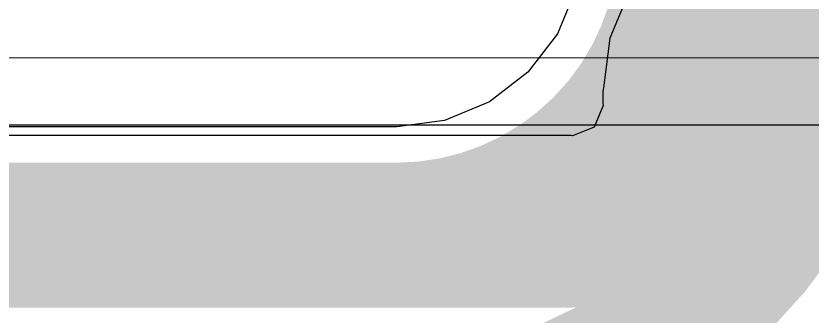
# Model space of a CAD drawing. Header units: inches. Extents: x -0.2 to 17.4, y -0.2 to 2.6.
# Drawn here: x 0.8163 to 0.9335, y 0.8308 to 0.8749 of the extents above; entities that cross this region are included whole.
import ezdxf

# ---------------------------------------------------------------- set-up
doc = ezdxf.new("R2010")
doc.units = ezdxf.units.IN
doc.header["$MEASUREMENT"] = 0
for name, color, linetype in [('Bottom Layer', 5, 'Continuous'), ('Bottom Overlay', 54, 'Continuous'), ('Top Layer', 1, 'Continuous')]:
    doc.layers.add(name, color=color, linetype=linetype)

msp = doc.modelspace()

# ---------------------------------------------------------------- linework, layer by layer
at = {"layer": 'Bottom Layer'}
for p, q in [((0.9067955, 0.878927), (0.9037726, 0.8716291)), ((0.9037726, 0.8716291), (0.9028101, 0.8643178)), ((0.9028101, 0.8643178), (0.9027066, 0.8637975)), ((0.9027066, 0.8637975), (0.9027066, 0.862)), ((0.90276, 0.8617314), (0.9014447, 0.8585558)), ((0.9027066, 0.862), (0.90276, 0.8617314)), ((0.9014447, 0.8585558), (0.8982691, 0.8572405)), ((0.8980005, 0.8572939), (0.8057914, 0.8572939)), ((0.8982691, 0.8572405), (0.8980005, 0.8572939))]:
    msp.add_line(p, q, dxfattribs=at)
for points in [[(0.9180005, 0.8637975, 0.02, 0.02, -0.9999999999999999), (0.9480005, 0.8637975, 0.02, 0.02, 0)], [(0.9180005, 0.862, 0.02, 0.02, 0), (0.9180005, 0.8637975, 0.02, 0.02, 0)], [(0.9180005, 0.862, 0.02, 0.02, -0.4142135623730951), (0.8980005, 0.842, 0.02, 0.02, 0)], [(0.7998722, 0.842, 0.02, 0.02, 0), (0.828, 0.842, 0.02, 0.02, 0)], [(0.828, 0.842, 0.02, 0.02, 0), (0.8980005, 0.842, 0.02, 0.02, 0)]]:
    msp.add_lwpolyline(points, format="xyseb", dxfattribs=at)
for points in [[(0.9130005, 0.8637975, 0.01, 0.01, 1), (0.9230005, 0.8637975, 0.01, 0.01, 1)], [(0.9130005, 0.8637975, 0.01, 0.01, 1), (0.9230005, 0.8637975, 0.01, 0.01, 1)], [(0.9130005, 0.862, 0.01, 0.01, 1), (0.9230005, 0.862, 0.01, 0.01, 1)], [(0.9130005, 0.862, 0.01, 0.01, 1), (0.9230005, 0.862, 0.01, 0.01, 1)], [(0.823, 0.842, 0.01, 0.01, 1), (0.833, 0.842, 0.01, 0.01, 1)], [(0.823, 0.842, 0.01, 0.01, 1), (0.833, 0.842, 0.01, 0.01, 1)], [(0.8930005, 0.842, 0.01, 0.01, 1), (0.9030005, 0.842, 0.01, 0.01, 1)], [(0.8930005, 0.842, 0.01, 0.01, 1), (0.9030005, 0.842, 0.01, 0.01, 1)]]:
    msp.add_lwpolyline(points, format="xyseb", close=True, dxfattribs=at)
at = {"layer": 'Bottom Overlay'}
for p, q in [((1.1020234, 0.8687422), (0.6491623, 0.8686906)), ((0.6644505, 0.8588772), (1.0924425, 0.8588514))]:
    msp.add_line(p, q, dxfattribs=at)
at = {"layer": 'Top Layer'}
for p, q in [((0.8988003, 0.8789023), (0.8960606, 0.8722882)), ((0.8960606, 0.8722882), (0.8917025, 0.8666086)), ((0.8917025, 0.8666086), (0.8860229, 0.8622505)), ((0.8860229, 0.8622505), (0.8794088, 0.8595108)), ((0.8794088, 0.8595108), (0.8723973, 0.8585878)), ((0.8723111, 0.8586049), (0.8030065, 0.8586049)), ((0.8723973, 0.8585878), (0.8723111, 0.8586049))]:
    msp.add_line(p, q, dxfattribs=at)
for points in [[(0.9410001, 0.886, 0.02, 0.02, -0.4142135623730951), (0.8696891, 0.814689, 0.02, 0.02, 0)], [(0.9150001, 0.886, 0.02, 0.02, -0.4142135623730951), (0.8723111, 0.843311, 0.02, 0.02, 0)], [(0.7960001, 0.843311, 0.02, 0.02, 0), (0.8723111, 0.843311, 0.02, 0.02, 0)]]:
    msp.add_lwpolyline(points, format="xyseb", dxfattribs=at)
msp.add_lwpolyline([(0.8673111, 0.843311, 0.01, 0.01, 1), (0.8773111, 0.843311, 0.01, 0.01, 1)], format="xyseb", close=True, dxfattribs=at)
msp.add_lwpolyline([(0.8673111, 0.843311, 0.01, 0.01, 1), (0.8773111, 0.843311, 0.01, 0.01, 1)], format="xyseb", close=True, dxfattribs=at)

doc.saveas('drawing.dxf')
